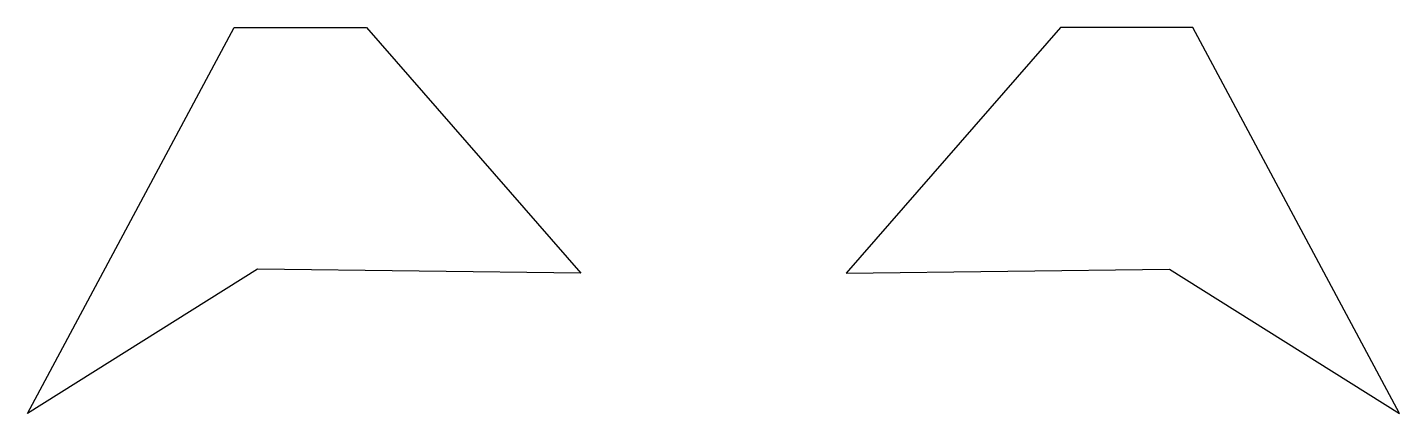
# Model space of a CAD drawing. Header units: centimetres. Extents: x -7.4 to 7.4, y -2.1 to 2.1.
import ezdxf

# ---------------------------------------------------------------- set-up
doc = ezdxf.new("R2010")
doc.units = ezdxf.units.CM
doc.header["$MEASUREMENT"] = 0
doc.layers.add('Camada 1', color=7, linetype='Continuous')

msp = doc.modelspace()

# ---------------------------------------------------------------- linework, layer by layer
at = {"layer": 'Camada 1'}
for points in [[(-1.42858, -0.56723), (-1.42858, -0.56723), (-3.73924, 2.07969), (-3.73924, 2.07969), (-3.73924, 2.07969), (-3.73924, 2.07969), (-5.1678, 2.07969), (-5.1678, 2.07969), (-5.1678, 2.07969), (-5.1678, 2.07969), (-7.39456, -2.07969), (-7.39456, -2.07969), (-7.39456, -2.07969), (-7.39456, -2.07969), (-4.91579, -0.52511), (-4.91579, -0.52511), (-4.91579, -0.52511), (-4.91579, -0.52511), (-1.42858, -0.56723), (-1.42858, -0.56723)], [(1.42858, -0.56723), (1.42858, -0.56723), (3.73924, 2.07969), (3.73924, 2.07969), (3.73924, 2.07969), (3.73924, 2.07969), (5.1678, 2.07969), (5.1678, 2.07969), (5.1678, 2.07969), (5.1678, 2.07969), (7.39456, -2.07969), (7.39456, -2.07969), (7.39456, -2.07969), (7.39456, -2.07969), (4.91576, -0.52511), (4.91576, -0.52511), (4.91576, -0.52511), (4.91576, -0.52511), (1.42858, -0.56723), (1.42858, -0.56723)]]:
    msp.add_open_spline(points, degree=3, knots=[0, 0, 0, 0, 0.16666667, 0.16666667, 0.16666667, 0.16666667, 0.33333333, 0.33333333, 0.33333333, 0.33333333, 0.5, 0.5, 0.5, 0.5, 0.66666667, 0.66666667, 0.66666667, 0.66666667, 1, 1, 1, 1], dxfattribs=at)

doc.saveas('drawing.dxf')
